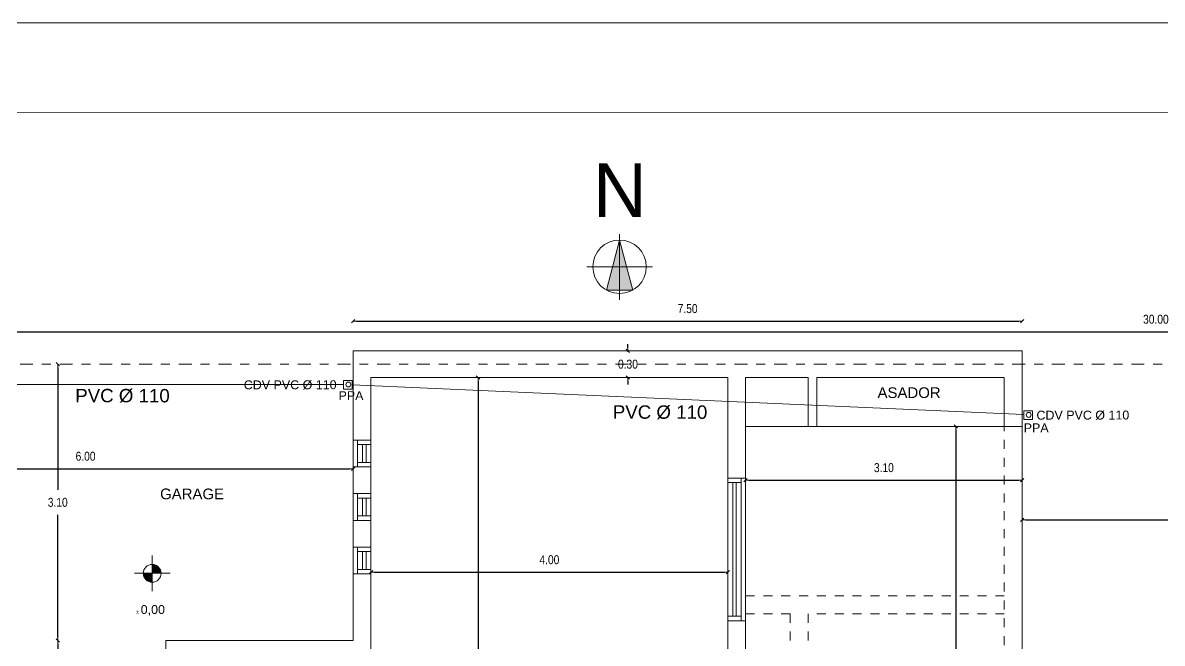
# Model space of a CAD drawing. Header units: millimetres. Extents: x 337 to 1167, y 242 to 575.
# Drawn here: x 541.63 to 554.4, y 267.42 to 274.38 of the extents above; entities that cross this region are included whole.
import ezdxf
from ezdxf.enums import TextEntityAlignment as Align

# ---------------------------------------------------------------- set-up
doc = ezdxf.new("R2010")
doc.units = ezdxf.units.MM
doc.linetypes.add('bein_line', pattern=[0.08, 0.04, -0.04])
doc.linetypes.add('EJE', pattern=[0.205, 0.145, -0.03, 0, -0.03])
doc.layers.get('0').update_dxf_attribs({"lineweight": 5})
doc.layers.get('Defpoints').update_dxf_attribs({"lineweight": 5})
for name, color, linetype, lineweight in [('01', 1, 'Continuous', 5), ('agua', 7, 'Continuous', 5), ('cotas', 7, 'Continuous', 5), ('MUROS', 4, 'Continuous', 20), ('PRESENTACION ANTEPROYECTO', 7, 'Continuous', 5)]:
    doc.layers.add(name, color=color, linetype=linetype, lineweight=lineweight)
doc.styles.add('GENERATED_STYLE_13', font='')
doc.styles.add('GENERATED_STYLE_14', font='arial.ttf')
doc.styles.get('GENERATED_STYLE_13').set_extended_font_data('Arial Narrow Occidental')
doc.dimstyles.new('Dimstyle_92', dxfattribs={"dimtxt": 0.1, "dimasz": 0.038, "dimexe": 0.18, "dimexo": 0, "dimgap": 0.09, "dimtad": 1, "dimtih": 1, "dimtoh": 1, "dimzin": 0, "dimdsep": 46, "dimtxsty": 'GENERATED_STYLE_13', "dimblk": 'ARROWHEAD_6', "dimblk1": 'ARROWHEAD_6', "dimblk2": 'ARROWHEAD_6', "dimcen": 0.09, "dimse1": 1, "dimse2": 1, "dimclrd": 252, "dimclre": 252, "dimclrt": 252, "dimadec": 0, "dimazin": 0, "dimtfac": 1, "dimtdec": 4, "dimtmove": 0, "dimatfit": 3, "dimfxl": 1, "dimtolj": 1, "dimtzin": 0, "dimarcsym": 0})

# ---------------------------------------------------------------- blocks, each defined once
blk = doc.blocks.new('ARROWHEAD_6')
at = {"color": 0, "linetype": 'Continuous'}
for p, q in [((0, 0), (-1, 0)), ((-0.5, -0.5), (0.5, 0.5))]:
    blk.add_line(p, q, dxfattribs=at)
blk = doc.blocks.new('*D256')
at = {"layer": 'cotas', "color": 252, "lineweight": -2, "transparency": 16777216}
blk.add_line((545.57, 268.22), (549.494, 268.22), dxfattribs=at)
at = {"layer": 'Defpoints', "color": 0, "transparency": 16777216}
for p in [(545.532, 270.404), (549.532, 270.404), (549.532, 268.22)]:
    blk.add_point(p, dxfattribs=at)
at = {"layer": 'cotas', "color": 252, "lineweight": -2, "transparency": 16777216, "xscale": 0.03800000000000001, "yscale": 0.03800000000000001, "zscale": 0.03800000000000001, "rotation": 180}
blk.add_blockref('ARROWHEAD_6', (545.532, 268.22), dxfattribs=at)
at = {"layer": 'cotas', "color": 252, "lineweight": -2, "transparency": 16777216, "xscale": 0.03800000000000001, "yscale": 0.03800000000000001, "zscale": 0.03800000000000001}
blk.add_blockref('ARROWHEAD_6', (549.532, 268.22), dxfattribs=at)
at = {"layer": 'cotas', "color": 252, "transparency": 16777216, "insert": (547.532, 268.36), "char_height": 0.1, "attachment_point": 5, "style": 'GENERATED_STYLE_13'}
blk.add_mtext('\\A1;4.00', dxfattribs=at)
blk = doc.blocks.new('*D258')
at = {"layer": 'cotas', "color": 252, "lineweight": -2, "transparency": 16777216}
for p, q in [((548.413, 270.742), (548.413, 270.78)), ((548.413, 270.704), (548.413, 270.694)), ((548.413, 270.404), (548.413, 270.414)), ((548.413, 270.366), (548.413, 270.328))]:
    blk.add_line(p, q, dxfattribs=at)
at = {"layer": 'Defpoints', "color": 0, "transparency": 16777216}
for p in [(548.413, 270.704), (549.332, 270.704), (549.332, 270.404)]:
    blk.add_point(p, dxfattribs=at)
at = {"layer": 'cotas', "color": 252, "lineweight": -2, "transparency": 16777216, "xscale": 0.03800000000000001, "yscale": 0.03800000000000001, "zscale": 0.03800000000000001}
for p, rotation in [((548.413, 270.704), 270), ((548.413, 270.404), 90)]:
    blk.add_blockref('ARROWHEAD_6', p, dxfattribs=dict(at, rotation=rotation))
at = {"layer": 'cotas', "color": 252, "transparency": 16777216, "insert": (548.413, 270.554), "char_height": 0.1, "attachment_point": 5, "style": 'GENERATED_STYLE_13'}
blk.add_mtext('\\A1;0.30', dxfattribs=at)
blk = doc.blocks.new('*D263')
at = {"layer": 'cotas', "color": 252, "lineweight": -2, "transparency": 16777216}
for p, q in [((546.732, 270.366), (546.732, 267.169)), ((546.732, 263.692), (546.732, 266.889))]:
    blk.add_line(p, q, dxfattribs=at)
at = {"layer": 'Defpoints', "color": 0, "transparency": 16777216}
for p in [(545.532, 270.404), (546.732, 263.654), (548.232, 263.654)]:
    blk.add_point(p, dxfattribs=at)
at = {"layer": 'cotas', "color": 252, "lineweight": -2, "transparency": 16777216, "xscale": 0.03800000000000001, "yscale": 0.03800000000000001, "zscale": 0.03800000000000001}
for p, rotation in [((546.732, 270.404), 90), ((546.732, 263.654), 270)]:
    blk.add_blockref('ARROWHEAD_6', p, dxfattribs=dict(at, rotation=rotation))
at = {"layer": 'cotas', "color": 252, "transparency": 16777216, "insert": (546.732, 267.029), "char_height": 0.1, "attachment_point": 5, "style": 'GENERATED_STYLE_13'}
blk.add_mtext('\\A1;6.75', dxfattribs=at)
blk = doc.blocks.new('*D264')
at = {"layer": 'cotas', "color": 252, "lineweight": -2, "transparency": 16777216}
blk.add_line((549.77, 269.253), (552.794, 269.253), dxfattribs=at)
at = {"layer": 'Defpoints', "color": 0, "transparency": 16777216}
for p in [(549.732, 269.854), (552.832, 269.854), (552.832, 269.253)]:
    blk.add_point(p, dxfattribs=at)
at = {"layer": 'cotas', "color": 252, "lineweight": -2, "transparency": 16777216, "xscale": 0.03800000000000001, "yscale": 0.03800000000000001, "zscale": 0.03800000000000001, "rotation": 180}
blk.add_blockref('ARROWHEAD_6', (549.732, 269.253), dxfattribs=at)
at = {"layer": 'cotas', "color": 252, "lineweight": -2, "transparency": 16777216, "xscale": 0.03800000000000001, "yscale": 0.03800000000000001, "zscale": 0.03800000000000001}
blk.add_blockref('ARROWHEAD_6', (552.832, 269.253), dxfattribs=at)
at = {"layer": 'cotas', "color": 252, "transparency": 16777216, "insert": (551.282, 269.393), "char_height": 0.1, "attachment_point": 5, "style": 'GENERATED_STYLE_13'}
blk.add_mtext('\\A1;3.10', dxfattribs=at)
blk = doc.blocks.new('OBJECT_353', base_point=(119.823, 245.494))
at = {"layer": 'PRESENTACION ANTEPROYECTO'}
blk.add_hatch(color=7, dxfattribs=at).paths.add_polyline_path([(119.97, 245.233), (119.823, 245.794), (119.676, 245.233)], flags=0)
at = {"layer": 'PRESENTACION ANTEPROYECTO', "color": 7, "linetype": 'Continuous'}
for p, q in [((119.676, 245.233), (119.823, 245.794)), ((119.823, 245.859), (119.823, 245.123)), ((119.823, 245.794), (119.97, 245.233)), ((119.455, 245.494), (120.191, 245.494)), ((119.97, 245.233), (119.676, 245.233))]:
    blk.add_line(p, q, dxfattribs=at)
blk.add_circle((119.823, 245.494), 0.3, dxfattribs=at)
at = {"layer": 'PRESENTACION ANTEPROYECTO', "color": 7, "style": 'GENERATED_STYLE_14'}
blk.add_attdef('txt', text='', height=0.6, dxfattribs=at).set_placement((119.826, 245.872), align=Align.BOTTOM_CENTER)
blk = doc.blocks.new('*D265')
at = {"layer": 'cotas', "color": 252, "lineweight": -2, "transparency": 16777216}
for p, q in [((552.089, 269.816), (552.089, 266.894)), ((552.089, 263.692), (552.089, 266.614))]:
    blk.add_line(p, q, dxfattribs=at)
at = {"layer": 'Defpoints', "color": 0, "transparency": 16777216}
for p in [(552.832, 269.854), (552.089, 263.654), (552.832, 263.654)]:
    blk.add_point(p, dxfattribs=at)
at = {"layer": 'cotas', "color": 252, "lineweight": -2, "transparency": 16777216, "xscale": 0.03800000000000001, "yscale": 0.03800000000000001, "zscale": 0.03800000000000001}
for p, rotation in [((552.089, 269.854), 90), ((552.089, 263.654), 270)]:
    blk.add_blockref('ARROWHEAD_6', p, dxfattribs=dict(at, rotation=rotation))
at = {"layer": 'cotas', "color": 252, "transparency": 16777216, "insert": (552.089, 266.754), "char_height": 0.1, "attachment_point": 5, "style": 'GENERATED_STYLE_13'}
blk.add_mtext('\\A1;6.20', dxfattribs=at)
blk = doc.blocks.new('*D267')
at = {"layer": 'cotas', "color": 252, "lineweight": -2, "transparency": 16777216}
blk.add_line((539.37, 269.381), (545.294, 269.381), dxfattribs=at)
at = {"layer": 'Defpoints', "color": 0, "transparency": 16777216}
for p in [(539.332, 270.554), (545.332, 270.554), (545.332, 269.381)]:
    blk.add_point(p, dxfattribs=at)
at = {"layer": 'cotas', "color": 252, "lineweight": -2, "transparency": 16777216, "xscale": 0.03800000000000001, "yscale": 0.03800000000000001, "zscale": 0.03800000000000001, "rotation": 180}
blk.add_blockref('ARROWHEAD_6', (539.332, 269.381), dxfattribs=at)
at = {"layer": 'cotas', "color": 252, "lineweight": -2, "transparency": 16777216, "xscale": 0.03800000000000001, "yscale": 0.03800000000000001, "zscale": 0.03800000000000001}
blk.add_blockref('ARROWHEAD_6', (545.332, 269.381), dxfattribs=at)
at = {"layer": 'cotas', "color": 252, "transparency": 16777216, "insert": (542.332, 269.521), "char_height": 0.1, "attachment_point": 5, "style": 'GENERATED_STYLE_13'}
blk.add_mtext('\\A1;6.00', dxfattribs=at)
blk = doc.blocks.new('*D275')
at = {"layer": 'cotas', "color": 252, "lineweight": -2, "transparency": 16777216}
blk.add_line((552.87, 268.808), (569.294, 268.808), dxfattribs=at)
at = {"layer": 'Defpoints', "color": 0, "transparency": 16777216}
for p in [(552.832, 270.554), (569.332, 270.554), (569.332, 268.808)]:
    blk.add_point(p, dxfattribs=at)
at = {"layer": 'cotas', "color": 252, "lineweight": -2, "transparency": 16777216, "xscale": 0.03800000000000001, "yscale": 0.03800000000000001, "zscale": 0.03800000000000001, "rotation": 180}
blk.add_blockref('ARROWHEAD_6', (552.832, 268.808), dxfattribs=at)
at = {"layer": 'cotas', "color": 252, "lineweight": -2, "transparency": 16777216, "xscale": 0.03800000000000001, "yscale": 0.03800000000000001, "zscale": 0.03800000000000001}
blk.add_blockref('ARROWHEAD_6', (569.332, 268.808), dxfattribs=at)
at = {"layer": 'cotas', "color": 252, "transparency": 16777216, "insert": (561.082, 268.948), "char_height": 0.1, "attachment_point": 5, "style": 'GENERATED_STYLE_13'}
blk.add_mtext('\\A1;16.50', dxfattribs=at)
blk = doc.blocks.new('*D276')
at = {"layer": 'cotas', "color": 252, "lineweight": -2, "transparency": 16777216}
blk.add_line((545.37, 271.037), (552.794, 271.037), dxfattribs=at)
at = {"layer": 'Defpoints', "color": 0, "transparency": 16777216}
for p in [(552.832, 271.037), (545.332, 270.704), (552.832, 270.704)]:
    blk.add_point(p, dxfattribs=at)
at = {"layer": 'cotas', "color": 252, "lineweight": -2, "transparency": 16777216, "xscale": 0.03800000000000001, "yscale": 0.03800000000000001, "zscale": 0.03800000000000001, "rotation": 180}
blk.add_blockref('ARROWHEAD_6', (545.332, 271.037), dxfattribs=at)
at = {"layer": 'cotas', "color": 252, "lineweight": -2, "transparency": 16777216, "xscale": 0.03800000000000001, "yscale": 0.03800000000000001, "zscale": 0.03800000000000001}
blk.add_blockref('ARROWHEAD_6', (552.832, 271.037), dxfattribs=at)
at = {"layer": 'cotas', "color": 252, "transparency": 16777216, "insert": (549.082, 271.177), "char_height": 0.1, "attachment_point": 5, "style": 'GENERATED_STYLE_13'}
blk.add_mtext('\\A1;7.50', dxfattribs=at)
blk = doc.blocks.new('*D277')
at = {"layer": 'cotas', "color": 252, "lineweight": -2, "transparency": 16777216}
blk.add_line((539.37, 270.918), (569.294, 270.918), dxfattribs=at)
at = {"layer": 'Defpoints', "color": 0, "transparency": 16777216}
for p in [(569.332, 270.918), (539.332, 270.554), (569.332, 270.554)]:
    blk.add_point(p, dxfattribs=at)
at = {"layer": 'cotas', "color": 252, "lineweight": -2, "transparency": 16777216, "xscale": 0.03800000000000001, "yscale": 0.03800000000000001, "zscale": 0.03800000000000001, "rotation": 180}
blk.add_blockref('ARROWHEAD_6', (539.332, 270.918), dxfattribs=at)
at = {"layer": 'cotas', "color": 252, "lineweight": -2, "transparency": 16777216, "xscale": 0.03800000000000001, "yscale": 0.03800000000000001, "zscale": 0.03800000000000001}
blk.add_blockref('ARROWHEAD_6', (569.332, 270.918), dxfattribs=at)
at = {"layer": 'cotas', "color": 252, "transparency": 16777216, "insert": (554.332, 271.058), "char_height": 0.1, "attachment_point": 5, "style": 'GENERATED_STYLE_13'}
blk.add_mtext('\\A1;30.00', dxfattribs=at)
blk = doc.blocks.new('*D458')
at = {"layer": 'cotas', "color": 252, "lineweight": -2, "transparency": 16777216}
for p, q in [((542.02, 267.416), (542.02, 266.794)), ((542.02, 265.892), (542.02, 266.514))]:
    blk.add_line(p, q, dxfattribs=at)
at = {"layer": 'Defpoints', "color": 0, "transparency": 16777216}
for p in [(543.232, 267.454), (542.02, 265.854), (545.332, 265.854)]:
    blk.add_point(p, dxfattribs=at)
at = {"layer": 'cotas', "color": 252, "lineweight": -2, "transparency": 16777216, "xscale": 0.03800000000000001, "yscale": 0.03800000000000001, "zscale": 0.03800000000000001}
for p, rotation in [((542.02, 267.454), 90), ((542.02, 265.854), 270)]:
    blk.add_blockref('ARROWHEAD_6', p, dxfattribs=dict(at, rotation=rotation))
at = {"layer": 'cotas', "color": 252, "transparency": 16777216, "insert": (542.02, 266.654), "char_height": 0.1, "attachment_point": 5, "style": 'GENERATED_STYLE_13'}
blk.add_mtext('\\A1;1.60', dxfattribs=at)
blk = doc.blocks.new('*D459')
at = {"layer": 'cotas', "color": 252, "lineweight": -2, "transparency": 16777216}
for p, q in [((542.02, 270.516), (542.02, 269.144)), ((542.02, 267.492), (542.02, 268.864))]:
    blk.add_line(p, q, dxfattribs=at)
at = {"layer": 'Defpoints', "color": 0, "transparency": 16777216}
for p in [(545.332, 270.554), (542.02, 267.454), (545.332, 267.454)]:
    blk.add_point(p, dxfattribs=at)
at = {"layer": 'cotas', "color": 252, "lineweight": -2, "transparency": 16777216, "xscale": 0.03800000000000001, "yscale": 0.03800000000000001, "zscale": 0.03800000000000001}
for p, rotation in [((542.02, 270.554), 90), ((542.02, 267.454), 270)]:
    blk.add_blockref('ARROWHEAD_6', p, dxfattribs=dict(at, rotation=rotation))
at = {"layer": 'cotas', "color": 252, "transparency": 16777216, "insert": (542.02, 269.004), "char_height": 0.1, "attachment_point": 5, "style": 'GENERATED_STYLE_13'}
blk.add_mtext('\\A1;3.10', dxfattribs=at)

msp = doc.modelspace()

# ---------------------------------------------------------------- linework, layer by layer
at = {"layer": '01', "linetype": 'Continuous'}
for p, q in [((550.432, 269.854), (549.732, 269.854)), ((552.632, 269.854), (550.532, 269.854)), ((552.832, 267.004), (552.832, 269.854)), ((545.332, 269.702), (545.332, 269.402)), ((545.382, 269.702), (545.382, 269.402)), ((545.532, 269.402), (545.532, 269.702)), ((545.382, 269.652), (545.382, 269.452)), ((545.382, 269.652), (545.532, 269.652)), ((545.437, 269.652), (545.437, 269.452)), ((545.477, 269.652), (545.477, 269.452)), ((545.382, 269.452), (545.532, 269.452)), ((549.532, 267.676), (549.532, 269.276)), ((549.682, 269.226), (549.532, 269.226)), ((549.587, 269.226), (549.587, 267.725)), ((549.627, 269.226), (549.627, 267.725)), ((549.682, 269.276), (549.682, 267.676)), ((549.682, 269.226), (549.682, 267.726)), ((549.732, 269.276), (549.732, 267.676)), ((545.332, 269.102), (545.332, 268.802)), ((545.382, 269.102), (545.382, 268.802)), ((545.382, 269.052), (545.382, 268.852)), ((545.382, 269.052), (545.532, 269.052)), ((545.437, 269.052), (545.437, 268.852)), ((545.477, 269.052), (545.477, 268.852)), ((545.532, 268.802), (545.532, 269.102)), ((549.532, 267.726), (549.532, 269.151)), ((545.382, 268.852), (545.532, 268.852)), ((545.332, 268.502), (545.332, 268.202)), ((545.382, 268.502), (545.382, 268.202)), ((545.382, 268.452), (545.382, 268.252)), ((545.382, 268.452), (545.532, 268.452)), ((545.437, 268.452), (545.437, 268.252)), ((545.477, 268.452), (545.477, 268.252)), ((545.532, 268.202), (545.532, 268.502)), ((545.382, 268.252), (545.532, 268.252)), ((549.532, 267.726), (549.682, 267.726))]:
    msp.add_line(p, q, dxfattribs=at)
at = {"layer": '01', "linetype": 'bein_line'}
for p, q in [((552.632, 267.004), (552.632, 269.854)), ((552.632, 267.954), (549.732, 267.954)), ((550.232, 267.754), (549.732, 267.754)), ((550.232, 263.654), (550.232, 267.754)), ((550.432, 263.654), (550.432, 267.754)), ((552.632, 267.754), (550.432, 267.754))]:
    msp.add_line(p, q, dxfattribs=at)
at = {"layer": 'agua'}
for p, q in [((545.222, 270.326), (538.465, 270.326)), ((545.322, 270.324), (552.85, 269.988))]:
    msp.add_line(p, q, dxfattribs=at)
at = {"layer": 'agua', "color": 7, "linetype": 'Continuous'}
for points in [[(545.322, 270.373), (545.322, 270.273), (545.222, 270.273), (545.222, 270.373)], [(552.95, 270.032), (552.95, 269.932), (552.85, 269.932), (552.85, 270.032)]]:
    msp.add_lwpolyline(points, close=True, dxfattribs=at)
at = {"layer": 'agua'}
for centre in [(545.278, 270.326), (552.906, 269.985)]:
    msp.add_circle(centre, 0.0276, dxfattribs=at)
at = {"layer": 'MUROS'}
for p, q in [((552.832, 270.704), (545.332, 270.704)), ((545.332, 270.704), (545.332, 269.702)), ((552.832, 269.854), (552.832, 270.704)), ((549.532, 270.404), (545.532, 270.404)), ((545.532, 270.404), (545.532, 269.702)), ((549.532, 269.276), (549.532, 270.404)), ((550.432, 270.404), (549.732, 270.404)), ((549.732, 269.276), (549.732, 270.404)), ((550.432, 269.854), (550.432, 270.404)), ((550.532, 269.854), (550.532, 270.404)), ((552.632, 270.404), (550.532, 270.404)), ((552.632, 269.854), (552.632, 270.404)), ((550.432, 269.854), (550.532, 269.854)), ((552.632, 269.854), (552.832, 269.854)), ((545.332, 269.702), (545.532, 269.702)), ((545.332, 269.402), (545.532, 269.402)), ((545.332, 269.402), (545.332, 269.102)), ((545.532, 269.402), (545.532, 269.102)), ((549.532, 269.276), (549.732, 269.276)), ((545.332, 269.102), (545.532, 269.102)), ((545.332, 268.802), (545.532, 268.802)), ((545.332, 268.802), (545.332, 268.502)), ((545.532, 268.802), (545.532, 268.502)), ((545.332, 268.502), (545.532, 268.502)), ((545.332, 268.202), (545.332, 267.454)), ((545.332, 268.202), (545.532, 268.202)), ((545.532, 268.202), (545.532, 267.254)), ((549.532, 266.277), (549.532, 267.676)), ((549.532, 267.676), (549.732, 267.676)), ((549.732, 266.277), (549.732, 267.676)), ((543.232, 267.254), (543.232, 267.454)), ((545.332, 267.454), (543.232, 267.454))]:
    msp.add_line(p, q, dxfattribs=at)
at = {"layer": 'PRESENTACION ANTEPROYECTO'}
msp.add_line((533.88, 274.384), (639.944, 274.384), dxfattribs=at)
at = {"layer": 'PRESENTACION ANTEPROYECTO', "color": 2}
msp.add_line((536.38, 273.381), (638.944, 273.372), dxfattribs=at)
at = {"layer": 'PRESENTACION ANTEPROYECTO', "color": 252, "linetype": 'EJE'}
msp.add_line((569.332, 270.554), (539.732, 270.554), dxfattribs=at)
at = {"layer": 'PRESENTACION ANTEPROYECTO', "color": 7, "linetype": 'Continuous'}
for p, q in [((543.079, 268.408), (543.079, 268.008)), ((543.279, 268.208), (542.879, 268.208))]:
    msp.add_line(p, q, dxfattribs=at)
at = {"layer": 'PRESENTACION ANTEPROYECTO', "color": 7, "linetype": 'Continuous', "const_width": 0.1}
for points in [[(543.079, 268.258, -0.414214), (543.129, 268.208)], [(543.079, 268.158, -0.414214), (543.029, 268.208)]]:
    msp.add_lwpolyline(points, format="xyb", dxfattribs=at)
at = {"layer": 'PRESENTACION ANTEPROYECTO', "color": 7, "linetype": 'Continuous'}
msp.add_circle((543.079, 268.208), 0.1, dxfattribs=at)

# ---------------------------------------------------------------- block references
ref = msp.add_blockref('OBJECT_353', (548.319, 271.647), dxfattribs=at)
ref.add_attrib('txt', 'N', dxfattribs={"color": 7, "linetype": 'Continuous', "height": 0.6, "style": 'GENERATED_STYLE_14'}).set_placement((548.323, 272.026), align=Align.BOTTOM_CENTER)

# ---------------------------------------------------------------- texts
at = {"layer": 'agua', "color": 7, "style": 'GENERATED_STYLE_14'}
for s, insert, char_height, width, attachment_point, rotation in [('\\A1;CDV PVC Ø 110', (544.106, 270.32), 0.1, 1.16521, 4, 0.1178), ('\\A1;{\\fArial|b0|i0|c0|p34;\\C7;PVC Ø 110}', (542.746, 270.199), 0.15, 1.59824, 5, 359.9013), ('\\A1;PPA', (545.168, 270.201), 0.1, 1.16521, 4, 0.1178), ('\\A1;{\\fArial|b0|i0|c0|p34;\\C7;PVC Ø 110}', (548.773, 270.014), 0.15, 1.59824, 5, 359.9013), ('\\A1;CDV PVC Ø 110', (552.993, 269.98), 0.1, 1.16521, 4, 0.1178), ('\\A1;PPA', (552.85, 269.84), 0.1, 1.16521, 4, 0.1178)]:
    msp.add_mtext(s, dxfattribs=dict(at, insert=insert, char_height=char_height, width=width, attachment_point=attachment_point, rotation=rotation))
at = {"layer": 'PRESENTACION ANTEPROYECTO', "color": 7, "char_height": 0.12, "width": 1.3491, "attachment_point": 5, "style": 'GENERATED_STYLE_14'}
for s, insert in [('\\A1;{\\C252;ASADOR}', (551.565, 270.234)), ('\\A1;{\\C252;GARAGE}', (543.526, 269.098))]:
    msp.add_mtext(s, dxfattribs=dict(at, insert=insert))
at = {"layer": 'PRESENTACION ANTEPROYECTO', "color": 7, "insert": (543.222, 267.852), "char_height": 0.04688, "attachment_point": 3}
msp.add_mtext('{\\fArial|b0|i0|c0|p32;± \\H2.133x;0,00}', dxfattribs=at)

# ---------------------------------------------------------------- dimensions: what is measured, and where the dimension line sits
at = {"layer": 'cotas'}
for base, p1, p2, picture, middle in [((552.832, 271.037), (545.332, 270.704), (552.832, 270.704), '*D276', (549.082, 271.037)), ((545.332, 269.381), (539.332, 270.554), (545.332, 270.554), '*D267', (542.332, 269.381)), ((569.332, 268.808), (552.832, 270.554), (569.332, 270.554), '*D275', (561.082, 268.808)), ((549.532, 268.22), (545.532, 270.404), (549.532, 270.404), '*D256', (547.532, 268.22))]:
    dim = msp.add_linear_dim(base=base, p1=p1, p2=p2, dimstyle='Dimstyle_92', dxfattribs=at)
    dim.commit()
    dim.dimension.update_dxf_attribs({"geometry": picture, "text_midpoint": middle, "dimtype": 160})
for base, p1, p2, picture, middle in [((569.332, 270.918), (539.332, 270.554), (569.332, 270.554), '*D277', (554.332, 271.058)), ((552.832, 269.253), (549.732, 269.854), (552.832, 269.854), '*D264', (551.282, 269.393))]:
    dim = msp.add_linear_dim(base=base, p1=p1, p2=p2, dimstyle='Dimstyle_92', dxfattribs=at)
    dim.commit()
    dim.dimension.update_dxf_attribs({"geometry": picture, "text_midpoint": middle})
for base, p1, p2, angle, picture, middle in [((548.413, 270.704), (549.332, 270.404), (549.332, 270.704), 270, '*D258', (548.413, 270.554)), ((542.02, 267.454), (545.332, 270.554), (545.332, 267.454), 90, '*D459', (542.02, 269.004)), ((552.089, 263.654), (552.832, 269.854), (552.832, 263.654), 90, '*D265', (552.089, 266.754)), ((542.02, 265.854), (543.232, 267.454), (545.332, 265.854), 90, '*D458', (542.02, 266.654))]:
    dim = msp.add_linear_dim(base=base, p1=p1, p2=p2, angle=angle, dimstyle='Dimstyle_92', dxfattribs=at)
    dim.commit()
    dim.dimension.update_dxf_attribs({"geometry": picture, "text_midpoint": middle})
dim = msp.add_linear_dim(base=(546.732, 263.654), p1=(545.532, 270.404), p2=(548.232, 263.654), angle=90, dimstyle='Dimstyle_92', dxfattribs=at)
dim.commit()
dim.dimension.update_dxf_attribs({"geometry": '*D263', "text_midpoint": (546.732, 267.029), "dimtype": 160})

doc.saveas('drawing.dxf')
